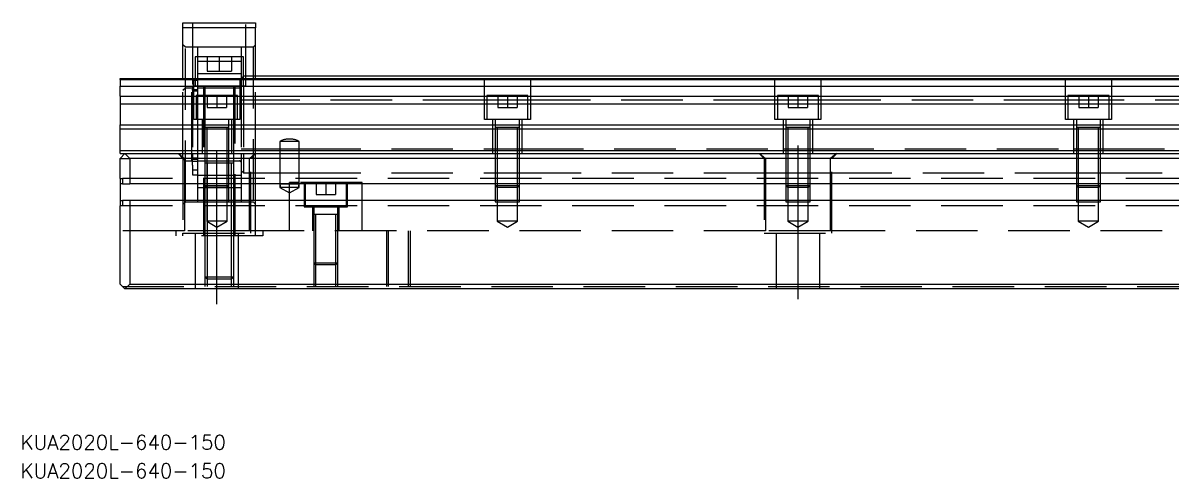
# Model space of a CAD drawing. Extents: x -20 to 920, y -365 to 120.
# Drawn here: x -20 to 217.1, y -364.6 to -270.5 of the extents above; entities that cross this region are included whole.
import ezdxf

# ---------------------------------------------------------------- set-up
doc = ezdxf.new("R2010")
doc.units = 0
doc.linetypes.add('CENTER', pattern=[50.8, 31.75, -6.35, 6.35, -6.35])
doc.linetypes.add('DASHED', pattern=[19.05, 12.7, -6.35])
doc.layers.get('0').update_dxf_attribs({"linetype": 'CONTINUOUS'})
doc.layers.add('CENTER', color=1, linetype='CENTER')
doc.styles.get("Standard").update_dxf_attribs({"font": 'txt.shx', "height": 3, "bigfont": 'bigfont.shx'})

# ---------------------------------------------------------------- blocks, each defined once
blk = doc.blocks.new('*U2')
at = {"color": 7, "linetype": 'CONTINUOUS'}
blk.add_text('KUA2020L-640-150', height=3, dxfattribs=at).set_placement((-20.56, -358.66))
blk = doc.blocks.new('*U3')
at = {"color": 7, "linetype": 'CONTINUOUS'}
blk.add_text('KUA2020L-640-150', height=3, dxfattribs=at).set_placement((-20.56, -364.56))

msp = doc.modelspace()

# ---------------------------------------------------------------- linework, layer by layer
at = {"color": 7, "linetype": 'CONTINUOUS'}
for p, q in [((13, -271.46), (13, -270.46)), ((13, -270.46), (28, -270.46)), ((13, -281.97), (13, -271.46)), ((28, -271.46), (13, -271.46)), ((28, -270.46), (28, -271.46)), ((28, -281.97), (28, -271.46)), ((0, -282.13), (0, -281.97)), ((0, -281.97), (245.5, -281.97)), ((0, -282.13), (0, -283.53)), ((0, -282.13), (245.5, -282.13)), ((245.5, -281.46), (28, -281.46)), ((0, -285.6), (0, -283.53)), ((0, -283.53), (245.5, -283.53)), ((0, -285.6), (245.5, -285.6)), ((0, -285.6), (0, -287.22)), ((0, -287.22), (0, -291.52)), ((0, -287.22), (245.5, -287.22)), ((0, -291.52), (245.5, -291.52)), ((0, -292.37), (0, -291.52)), ((0, -296.87), (0, -292.37)), ((0, -292.37), (640, -292.37)), ((22.5, -292.06), (17.5, -292.06)), ((0, -296.87), (640, -296.87)), ((0, -297.46), (0, -296.87)), ((0, -298.46), (1, -297.46)), ((0, -297.46), (1, -297.46)), ((0, -302.61), (0, -298.46)), ((1, -297.46), (639, -297.46)), ((1, -297.46), (2, -298.46)), ((638, -298.46), (2, -298.46)), ((2, -298.46), (2, -303.76)), ((17.9, -299.46), (17.5, -299.46)), ((22.1, -299.46), (17.9, -299.46)), ((22.5, -299.46), (22.1, -299.46)), ((23.5, -299.46), (22.5, -299.46)), ((0, -302.61), (0, -303.76)), ((0, -302.61), (0.5, -302.61)), ((0.5, -302.61), (0.5, -303.76)), ((0, -303.76), (0, -307.16)), ((0.5, -303.76), (0, -303.76)), ((0.5, -303.76), (2, -303.76)), ((638, -303.76), (2, -303.76)), ((0, -307.16), (0, -308.31)), ((0, -307.16), (0.5, -307.16)), ((2, -307.16), (0.5, -307.16)), ((0.5, -307.16), (0.5, -308.31)), ((638, -307.16), (2, -307.16)), ((2, -307.16), (2, -324.46)), ((0.5, -308.31), (0, -308.31)), ((0, -324.46), (0, -308.31)), ((45, -310.06), (40, -310.06)), ((1, -325.46), (0, -324.46)), ((2, -324.46), (1, -325.46)), ((2, -324.46), (638, -324.46)), ((639, -325.46), (1, -325.46))]:
    msp.add_line(p, q, dxfattribs=at)
at = {"color": 3, "linetype": 'DASHED'}
for p, q in [((15, -270.46), (15, -283.46)), ((26, -283.46), (26, -270.46)), ((13.5, -275.46), (13, -274.96)), ((28, -274.96), (27.5, -275.46)), ((16, -275.46), (13.5, -275.46)), ((13.5, -307.47), (13.5, -275.46)), ((25, -275.46), (16, -275.46)), ((16, -275.46), (16, -277.46)), ((27.5, -275.46), (25, -275.46)), ((25, -275.46), (25, -277.46)), ((27.5, -275.46), (27.5, -307.47)), ((15.5, -277.46), (15.5, -281.97)), ((25.5, -277.46), (15.5, -277.46)), ((16, -277.46), (16, -281.97)), ((25, -278.44), (16, -278.44)), ((18, -277.46), (18, -280.46)), ((20.5, -277.46), (20.5, -280.46)), ((23, -277.46), (23, -280.46)), ((25, -277.46), (25, -281.97)), ((25.5, -281.97), (25.5, -277.46)), ((13, -297.46), (13, -281.97)), ((15.25, -290.46), (15.25, -281.97)), ((15.5, -281.97), (15.5, -283.46)), ((25, -280.99), (16, -280.99)), ((16, -281.97), (16, -283.46)), ((18, -280.46), (20.5, -280.46)), ((20.5, -280.46), (23, -280.46)), ((24.75, -281.97), (24.75, -290.46)), ((25.5, -281.46), (25, -281.97)), ((25, -281.97), (25, -283.46)), ((28, -281.46), (25.5, -281.46)), ((25.5, -283.46), (25.5, -281.97)), ((28, -297.46), (28, -281.97)), ((75.25, -290.46), (75.25, -281.97)), ((84.75, -281.97), (84.75, -290.46)), ((135.25, -290.46), (135.25, -281.97)), ((144.75, -281.97), (144.75, -290.46)), ((195.25, -290.46), (195.25, -281.97)), ((204.75, -281.97), (204.75, -290.46)), ((13.5, -283.96), (13, -284.46)), ((14.85, -283.96), (13.5, -283.96)), ((14.85, -297.46), (14.85, -283.96)), ((15, -284.31), (14.85, -284.31)), ((15.25, -282.36), (15, -282.36)), ((15, -283.46), (26, -283.46)), ((15, -283.46), (15, -297.46)), ((15.25, -284.31), (15, -284.31)), ((15.5, -282.36), (15.25, -282.36)), ((16, -284.31), (15.25, -284.31)), ((16, -282.36), (15.5, -282.36)), ((16, -283.46), (16, -285.46)), ((17.5, -283.96), (16, -283.96)), ((17.25, -283.46), (17.25, -314.46)), ((17.5, -283.46), (17.5, -285.46)), ((23.5, -283.96), (17.5, -283.96)), ((23.5, -285.46), (23.5, -283.46)), ((24.7, -283.96), (23.5, -283.96)), ((23.75, -314.46), (23.75, -283.46)), ((25, -283.96), (24.7, -283.96)), ((25, -283.46), (25, -297.46)), ((25.5, -283.46), (25.5, -297.46)), ((16, -284.56), (15, -284.56)), ((15.75, -285.46), (15.75, -290.46)), ((24.25, -285.46), (15.75, -285.46)), ((16, -285.46), (16, -290.46)), ((17.5, -285.46), (17.5, -290.46)), ((18, -285.46), (18, -287.96)), ((20, -285.46), (20, -287.96)), ((22, -285.46), (22, -287.96)), ((23.5, -290.46), (23.5, -285.46)), ((24.25, -290.46), (24.25, -285.46)), ((28, -286.46), (25, -286.46)), ((75.25, -286.46), (28, -286.46)), ((75.75, -286.46), (75.25, -286.46)), ((75.75, -285.46), (75.75, -290.46)), ((84.25, -285.46), (75.75, -285.46)), ((84.25, -286.46), (75.75, -286.46)), ((78, -285.46), (78, -287.96)), ((80, -285.46), (80, -287.96)), ((82, -285.46), (82, -287.96)), ((84.25, -290.46), (84.25, -285.46)), ((84.75, -286.46), (84.25, -286.46)), ((135.25, -286.46), (84.75, -286.46)), ((135.75, -286.46), (135.25, -286.46)), ((135.75, -285.46), (135.75, -290.46)), ((144.25, -285.46), (135.75, -285.46)), ((144.25, -286.46), (135.75, -286.46)), ((138, -285.46), (138, -287.96)), ((140, -285.46), (140, -287.96)), ((142, -285.46), (142, -287.96)), ((144.25, -290.46), (144.25, -285.46)), ((144.75, -286.46), (144.25, -286.46)), ((195.25, -286.46), (144.75, -286.46)), ((195.75, -286.46), (195.25, -286.46)), ((195.75, -285.46), (195.75, -290.46)), ((204.25, -285.46), (195.75, -285.46)), ((204.25, -286.46), (195.75, -286.46)), ((198, -285.46), (198, -287.96)), ((200, -285.46), (200, -287.96)), ((202, -285.46), (202, -287.96)), ((204.25, -290.46), (204.25, -285.46)), ((204.75, -286.46), (204.25, -286.46)), ((245.5, -286.46), (204.75, -286.46)), ((18, -287.96), (20, -287.96)), ((20, -287.96), (22, -287.96)), ((78, -287.96), (80, -287.96)), ((80, -287.96), (82, -287.96)), ((138, -287.96), (140, -287.96)), ((140, -287.96), (142, -287.96)), ((198, -287.96), (200, -287.96)), ((200, -287.96), (202, -287.96)), ((24.75, -290.46), (15.25, -290.46)), ((16, -290.46), (16, -297.46)), ((17, -297.46), (17, -290.46)), ((17.5, -290.46), (17.5, -292.06)), ((22.5, -292.06), (22.5, -290.46)), ((23, -290.46), (23, -297.46)), ((23.5, -297.46), (23.5, -290.46)), ((84.75, -290.46), (75.25, -290.46)), ((77, -297.46), (77, -290.46)), ((77.5, -290.46), (77.5, -292.06)), ((82.5, -292.06), (82.5, -290.46)), ((83, -290.46), (83, -297.46)), ((144.75, -290.46), (135.25, -290.46)), ((137, -297.46), (137, -290.46)), ((137.5, -290.46), (137.5, -292.06)), ((142.5, -292.06), (142.5, -290.46)), ((143, -290.46), (143, -297.46)), ((204.75, -290.46), (195.25, -290.46)), ((197, -297.46), (197, -290.46)), ((197.5, -290.46), (197.5, -292.06)), ((202.5, -292.06), (202.5, -290.46)), ((203, -290.46), (203, -297.46)), ((22.5, -292.06), (17.5, -292.06)), ((17.5, -292.06), (17.5, -292.07)), ((17.5, -292.06), (17.5, -297.46)), ((17.5, -292.06), (17.5, -292.06)), ((17.9, -292.06), (17.9, -297.46)), ((22.1, -297.46), (22.1, -292.06)), ((22.5, -292.07), (22.5, -292.06)), ((22.5, -292.06), (22.5, -292.06)), ((22.5, -297.46), (22.5, -292.06)), ((82.5, -292.06), (77.5, -292.06)), ((77.5, -292.06), (77.5, -292.07)), ((77.5, -292.06), (77.5, -297.46)), ((77.5, -292.06), (77.5, -292.06)), ((77.9, -292.06), (77.9, -297.46)), ((82.1, -297.46), (82.1, -292.06)), ((82.5, -292.07), (82.5, -292.06)), ((82.5, -292.06), (82.5, -292.06)), ((82.5, -297.46), (82.5, -292.06)), ((142.5, -292.06), (137.5, -292.06)), ((137.5, -292.06), (137.5, -297.46)), ((137.5, -292.06), (137.5, -292.06)), ((137.5, -292.06), (137.5, -292.07)), ((137.9, -292.06), (137.9, -297.46)), ((142.1, -297.46), (142.1, -292.06)), ((142.5, -292.06), (142.5, -292.06)), ((142.5, -297.46), (142.5, -292.06)), ((142.5, -292.07), (142.5, -292.06)), ((202.5, -292.06), (197.5, -292.06)), ((197.5, -292.06), (197.5, -292.07)), ((197.5, -292.06), (197.5, -297.46)), ((197.5, -292.06), (197.5, -292.06)), ((197.9, -292.06), (197.9, -297.46)), ((202.1, -297.46), (202.1, -292.06)), ((202.5, -292.07), (202.5, -292.06)), ((202.5, -292.06), (202.5, -292.06)), ((202.5, -297.46), (202.5, -292.06)), ((33, -294.96), (33, -297.46)), ((37, -294.96), (33, -294.96)), ((35.06, -294.46), (34.94, -294.46)), ((37, -297.46), (37, -294.96)), ((0, -298.46), (2, -298.46)), ((12, -297.46), (13, -298.46)), ((12.06, -297.46), (13.29, -298.46)), ((13, -298.24), (13, -297.46)), ((13, -298.46), (13, -298.24)), ((13, -298.46), (13.29, -298.76)), ((13, -298.46), (13, -313.96)), ((13.29, -298.46), (13.29, -303.76)), ((14.85, -298.97), (14.85, -297.46)), ((14.85, -298.61), (15, -298.61)), ((15, -297.46), (15, -298.33)), ((15, -299.9), (15, -298.33)), ((15, -298.35), (16, -298.35)), ((15, -298.35), (16, -298.35)), ((15, -298.61), (16, -298.61)), ((16, -297.46), (16, -303.76)), ((17.5, -297.46), (17.5, -303.76)), ((17.5, -297.46), (17.5, -303.76)), ((17.9, -297.46), (17.9, -303.76)), ((22.1, -303.76), (22.1, -297.46)), ((22.5, -303.76), (22.5, -297.46)), ((22.5, -303.76), (22.5, -297.46)), ((23.5, -299.46), (23.5, -297.46)), ((25, -296.46), (28, -296.46)), ((25, -297.46), (25, -303.76)), ((25.5, -297.46), (25.5, -301.46)), ((27.94, -297.46), (26.71, -298.46)), ((26.71, -303.76), (26.71, -298.46)), ((27, -298.46), (28, -297.46)), ((27, -313.96), (27, -298.46)), ((28, -296.46), (33, -296.46)), ((28, -303.76), (28, -297.46)), ((33, -296.46), (37, -296.46)), ((33, -297.46), (33, -303.76)), ((37, -296.46), (77, -296.46)), ((37, -303.76), (37, -297.46)), ((77, -296.46), (77.5, -296.46)), ((77.5, -296.46), (77.9, -296.46)), ((77.5, -297.46), (77.5, -303.76)), ((77.5, -297.46), (77.5, -303.76)), ((77.9, -296.46), (82.1, -296.46)), ((77.9, -297.46), (77.9, -303.76)), ((82.1, -296.46), (82.5, -296.46)), ((82.1, -303.76), (82.1, -297.46)), ((82.5, -296.46), (83, -296.46)), ((82.5, -303.76), (82.5, -297.46)), ((82.5, -303.76), (82.5, -297.46)), ((83, -296.46), (137, -296.46)), ((132, -297.46), (133, -298.46)), ((132.06, -297.46), (133.29, -298.46)), ((133, -298.46), (133, -313.96)), ((133.29, -298.46), (133.29, -303.76)), ((137, -296.46), (137.5, -296.46)), ((137.5, -296.46), (137.9, -296.46)), ((137.5, -297.46), (137.5, -303.76)), ((137.5, -297.46), (137.5, -303.76)), ((137.9, -296.46), (142.1, -296.46)), ((137.9, -297.46), (137.9, -303.76)), ((142.1, -296.46), (142.5, -296.46)), ((142.1, -303.76), (142.1, -297.46)), ((142.5, -296.46), (143, -296.46)), ((142.5, -303.76), (142.5, -297.46)), ((142.5, -303.76), (142.5, -297.46)), ((143, -296.46), (197, -296.46)), ((147.94, -297.46), (146.71, -298.46)), ((146.71, -303.76), (146.71, -298.46)), ((147, -298.46), (148, -297.46)), ((147, -313.96), (147, -298.46)), ((197, -296.46), (197.5, -296.46)), ((197.5, -296.46), (197.9, -296.46)), ((197.5, -297.46), (197.5, -303.76)), ((197.5, -297.46), (197.5, -303.76)), ((197.9, -296.46), (202.1, -296.46)), ((197.9, -297.46), (197.9, -303.76)), ((202.1, -296.46), (202.5, -296.46)), ((202.1, -303.76), (202.1, -297.46)), ((202.5, -296.46), (203, -296.46)), ((202.5, -303.76), (202.5, -297.46)), ((202.5, -303.76), (202.5, -297.46)), ((203, -296.46), (223, -296.46)), ((13.29, -298.76), (13.5, -298.97)), ((13.5, -298.97), (14.85, -298.97)), ((16, -299.14), (15, -299.14)), ((15, -299.9), (15, -301.66)), ((15, -300.84), (16, -300.84)), ((16, -298.97), (17.5, -298.97)), ((17.5, -298.97), (17.9, -298.97)), ((23.5, -299.46), (17.5, -299.46)), ((17.9, -298.97), (22.1, -298.97)), ((18, -299.46), (18, -303.76)), ((22.1, -298.97), (22.5, -298.97)), ((22.5, -298.97), (23.5, -298.97)), ((23, -303.76), (23, -299.46)), ((23.5, -298.97), (24.7, -298.97)), ((23.5, -299.46), (23.5, -299.46)), ((23.5, -303.76), (23.5, -299.46)), ((23.5, -299.47), (23.5, -299.46)), ((24.7, -298.97), (25, -298.97)), ((25, -300.96), (25.5, -301.46)), ((639.5, -302.61), (0.5, -302.61)), ((15, -301.66), (15, -301.85)), ((15, -301.85), (16, -301.85)), ((16, -301.94), (17.5, -301.94)), ((17.5, -301.94), (17.9, -301.94)), ((17.9, -301.94), (18, -301.94)), ((18, -301.94), (22.1, -301.94)), ((22.1, -301.94), (22.5, -301.94)), ((22.5, -301.94), (23, -301.94)), ((23, -301.94), (23.5, -301.94)), ((23.5, -301.94), (25, -301.94)), ((25.5, -301.46), (26.71, -301.46)), ((26.71, -301.46), (28, -301.46)), ((28, -301.46), (33, -301.46)), ((33, -301.46), (37, -301.46)), ((37, -303.46), (35, -303.46)), ((35, -303.76), (35, -303.46)), ((37, -301.46), (77.5, -301.46)), ((50, -303.46), (37, -303.46)), ((38, -303.46), (38, -308.46)), ((38.25, -303.46), (38.25, -303.76)), ((40.5, -303.46), (40.5, -305.96)), ((42.5, -303.46), (42.5, -305.96)), ((44.5, -303.46), (44.5, -305.96)), ((46.75, -303.76), (46.75, -303.46)), ((47, -308.46), (47, -303.46)), ((50, -303.76), (50, -303.46)), ((77.5, -301.46), (77.9, -301.46)), ((77.9, -301.46), (82.1, -301.46)), ((82.1, -301.46), (82.5, -301.46)), ((82.5, -301.46), (133.29, -301.46)), ((133.29, -301.46), (137.5, -301.46)), ((137.5, -301.46), (137.9, -301.46)), ((137.9, -301.46), (142.1, -301.46)), ((142.1, -301.46), (142.5, -301.46)), ((142.5, -301.46), (146.71, -301.46)), ((146.71, -301.46), (197.5, -301.46)), ((197.5, -301.46), (197.9, -301.46)), ((197.9, -301.46), (202.1, -301.46)), ((202.1, -301.46), (202.5, -301.46)), ((202.5, -301.46), (223, -301.46)), ((13.29, -303.76), (13.29, -307.16)), ((16, -303.76), (16, -307.16)), ((16, -304.49), (25, -304.49)), ((17.5, -303.76), (17.5, -304.07)), ((17.5, -303.76), (17.5, -304.07)), ((17.5, -304.07), (17.9, -304.47)), ((17.5, -304.07), (22.5, -304.07)), ((17.5, -304.07), (17.5, -307.16)), ((17.9, -303.76), (17.9, -304.47)), ((22.1, -304.47), (17.9, -304.47)), ((17.9, -304.47), (17.9, -307.47)), ((18, -303.76), (18, -304.47)), ((18, -304.47), (18, -307.16)), ((22.1, -304.47), (22.1, -303.76)), ((22.1, -304.47), (22.5, -304.07)), ((22.1, -307.47), (22.1, -304.47)), ((22.5, -304.07), (22.5, -303.76)), ((22.5, -304.07), (22.5, -303.76)), ((22.5, -307.16), (22.5, -304.07)), ((23, -307.16), (23, -303.76)), ((23.5, -307.16), (23.5, -303.76)), ((25, -303.76), (25, -307.16)), ((26.71, -307.16), (26.71, -303.76)), ((28, -307.16), (28, -303.76)), ((33, -303.76), (33, -303.83)), ((33, -303.83), (33, -304.47)), ((33, -303.83), (33.17, -304.47)), ((37, -303.83), (33, -303.83)), ((33, -304.47), (35, -305.62)), ((37, -304.47), (33, -304.47)), ((35, -304.47), (35, -303.76)), ((35, -307.16), (35, -304.47)), ((35, -305.62), (37, -304.47)), ((36.83, -304.47), (37, -303.83)), ((37, -303.83), (37, -303.76)), ((37, -304.47), (37, -303.83)), ((38.25, -303.76), (38.25, -307.16)), ((46.75, -307.16), (46.75, -303.76)), ((50, -307.16), (50, -303.76)), ((77.5, -303.76), (77.5, -304.07)), ((77.5, -303.76), (77.5, -304.07)), ((77.5, -304.07), (77.9, -304.47)), ((77.5, -304.07), (82.5, -304.07)), ((77.5, -304.07), (77.5, -307.16)), ((77.9, -303.76), (77.9, -304.47)), ((82.1, -304.47), (77.9, -304.47)), ((77.9, -304.47), (77.9, -307.47)), ((82.1, -304.47), (82.1, -303.76)), ((82.1, -304.47), (82.5, -304.07)), ((82.1, -307.47), (82.1, -304.47)), ((82.5, -304.07), (82.5, -303.76)), ((82.5, -304.07), (82.5, -303.76)), ((82.5, -307.16), (82.5, -304.07)), ((133.29, -303.76), (133.29, -307.16)), ((137.5, -303.76), (137.5, -304.07)), ((137.5, -303.76), (137.5, -304.07)), ((137.5, -304.07), (137.9, -304.47)), ((137.5, -304.07), (142.5, -304.07)), ((137.5, -304.07), (137.5, -307.16)), ((137.9, -303.76), (137.9, -304.47)), ((142.1, -304.47), (137.9, -304.47)), ((137.9, -304.47), (137.9, -307.47)), ((142.1, -304.47), (142.1, -303.76)), ((142.1, -304.47), (142.5, -304.07)), ((142.1, -307.47), (142.1, -304.47)), ((142.5, -304.07), (142.5, -303.76)), ((142.5, -304.07), (142.5, -303.76)), ((142.5, -307.16), (142.5, -304.07)), ((146.71, -307.16), (146.71, -303.76)), ((197.5, -303.76), (197.5, -304.07)), ((197.5, -303.76), (197.5, -304.07)), ((197.5, -304.07), (197.9, -304.47)), ((197.5, -304.07), (202.5, -304.07)), ((197.5, -304.07), (197.5, -307.16)), ((197.9, -303.76), (197.9, -304.47)), ((202.1, -304.47), (197.9, -304.47)), ((197.9, -304.47), (197.9, -307.47)), ((202.1, -304.47), (202.1, -303.76)), ((202.1, -304.47), (202.5, -304.07)), ((202.1, -307.47), (202.1, -304.47)), ((202.5, -304.07), (202.5, -303.76)), ((202.5, -304.07), (202.5, -303.76)), ((202.5, -307.16), (202.5, -304.07)), ((13, -307.96), (13.5, -307.47)), ((13.29, -307.16), (13.29, -313.46)), ((13.5, -307.47), (16, -307.47)), ((16, -307.16), (16, -307.47)), ((16, -307.47), (17.5, -307.47)), ((17.5, -307.16), (17.5, -307.47)), ((17.5, -307.47), (22.5, -307.47)), ((17.5, -307.47), (17.5, -313.46)), ((17.9, -307.47), (17.9, -311.46)), ((18, -307.16), (18, -307.47)), ((18, -307.47), (18, -313.46)), ((22.1, -311.46), (22.1, -307.47)), ((22.5, -307.47), (22.5, -307.16)), ((22.5, -307.47), (23, -307.47)), ((23, -313.46), (23, -307.16)), ((23, -307.47), (23.5, -307.47)), ((23.5, -313.46), (23.5, -307.16)), ((23.5, -307.47), (25, -307.47)), ((25, -307.16), (25, -307.47)), ((25, -307.47), (27.5, -307.47)), ((26.71, -313.46), (26.71, -307.16)), ((27.5, -307.47), (28, -307.96)), ((28, -314.46), (28, -307.16)), ((35, -313.46), (35, -307.16)), ((38.25, -307.16), (38.25, -308.46)), ((40.5, -305.96), (42.5, -305.96)), ((42.5, -305.96), (44.5, -305.96)), ((46.75, -308.46), (46.75, -307.16)), ((50, -313.46), (50, -307.16)), ((77.5, -307.16), (77.5, -307.47)), ((77.5, -307.47), (82.5, -307.47)), ((77.9, -307.47), (77.9, -311.46)), ((82.1, -311.46), (82.1, -307.47)), ((82.5, -307.47), (82.5, -307.16)), ((133.29, -307.16), (133.29, -313.46)), ((137.5, -307.16), (137.5, -307.47)), ((137.5, -307.47), (142.5, -307.47)), ((137.9, -307.47), (137.9, -311.46)), ((142.1, -311.46), (142.1, -307.47)), ((142.5, -307.47), (142.5, -307.16)), ((146.71, -313.46), (146.71, -307.16)), ((197.5, -307.16), (197.5, -307.47)), ((197.5, -307.47), (202.5, -307.47)), ((197.9, -307.47), (197.9, -311.46)), ((202.1, -311.46), (202.1, -307.47)), ((202.5, -307.47), (202.5, -307.16)), ((639.5, -308.31), (0.5, -308.31)), ((38, -308.46), (47, -308.46)), ((39.75, -308.46), (39.75, -313.46)), ((40, -308.46), (40, -310.06)), ((40, -310.06), (40, -313.46)), ((40, -310.06), (40, -310.06)), ((40, -310.06), (40, -310.07)), ((45, -310.06), (40, -310.06)), ((40.4, -310.06), (40.4, -313.46)), ((44.6, -313.46), (44.6, -310.06)), ((45, -310.06), (45, -308.46)), ((45, -310.06), (45, -310.06)), ((45, -313.46), (45, -310.06)), ((45, -310.07), (45, -310.06)), ((45.25, -313.46), (45.25, -308.46)), ((17.9, -311.46), (20, -312.68)), ((22.1, -311.46), (17.9, -311.46)), ((20, -312.68), (22.1, -311.46)), ((77.9, -311.46), (80, -312.68)), ((82.1, -311.46), (77.9, -311.46)), ((80, -312.68), (82.1, -311.46)), ((137.9, -311.46), (140, -312.68)), ((142.1, -311.46), (137.9, -311.46)), ((140, -312.68), (142.1, -311.46)), ((197.9, -311.46), (200, -312.68)), ((202.1, -311.46), (197.9, -311.46)), ((200, -312.68), (202.1, -311.46)), ((13.29, -313.46), (0, -313.46)), ((11.5, -313.46), (11.5, -314.46)), ((29.5, -314.46), (11.5, -314.46)), ((13, -314.46), (13, -313.96)), ((13, -313.96), (27, -313.96)), ((26.71, -313.46), (13.29, -313.46)), ((15.5, -313.96), (15.5, -325.46)), ((17.5, -313.46), (17.5, -314.46)), ((17.5, -314.46), (17.5, -322.97)), ((17.5, -314.46), (17.5, -322.97)), ((18, -313.46), (18, -314.46)), ((18, -314.46), (18, -323.47)), ((23, -314.46), (23, -313.46)), ((23, -323.47), (23, -314.46)), ((23.5, -314.46), (23.5, -313.46)), ((23.5, -322.97), (23.5, -314.46)), ((23.5, -322.97), (23.5, -314.46)), ((24.5, -325.46), (24.5, -313.96)), ((133.29, -313.46), (26.71, -313.46)), ((29.5, -313.46), (29.5, -314.46)), ((40, -313.46), (40, -320.07)), ((40, -313.46), (40, -320.07)), ((40.4, -313.46), (40.4, -320.47)), ((44.6, -320.47), (44.6, -313.46)), ((45, -320.07), (45, -313.46)), ((45, -320.07), (45, -313.46)), ((55, -313.46), (55, -324.96)), ((55.4, -313.46), (55.4, -324.96)), ((59.6, -324.96), (59.6, -313.46)), ((60, -324.96), (60, -313.46)), ((133, -313.96), (147, -313.96)), ((146.71, -313.46), (133.29, -313.46)), ((135.5, -313.96), (135.5, -325.46)), ((144.5, -325.46), (144.5, -313.96)), ((253.29, -313.46), (146.71, -313.46)), ((40, -320.07), (40.4, -320.47)), ((40, -320.07), (45, -320.07)), ((40, -320.07), (40, -324.96)), ((44.6, -320.47), (45, -320.07)), ((45, -324.96), (45, -320.07)), ((44.6, -320.47), (40.4, -320.47)), ((40.4, -320.47), (40.4, -324.96)), ((44.6, -324.96), (44.6, -320.47)), ((17.5, -322.97), (18, -323.47)), ((17.5, -322.97), (23.5, -322.97)), ((17.5, -322.97), (17.5, -324.96)), ((23, -323.47), (18, -323.47)), ((18, -323.47), (18, -324.96)), ((23, -323.47), (23.5, -322.97)), ((23, -324.96), (23, -323.47)), ((23.5, -324.96), (23.5, -322.97)), ((0.5, -324.96), (639.5, -324.96))]:
    msp.add_line(p, q, dxfattribs=at)
for centre, radius, start, end in [((24.7, -283.66), 0.3, 270, 279.5941), ((24.7, -283.66), 0.3, 279.5941, 360), ((34.94, -298.46), 4, 90, 118.9695), ((35.06, -298.46), 4, 61.0305, 90), ((24.7, -299.27), 0.3, 0, 90)]:
    msp.add_arc(centre, radius, start, end, dxfattribs=at)
at = {"layer": 'CENTER', "color": 1, "linetype": 'CENTER'}
for p, q in [((20, -328.61), (20, -295.81)), ((140, -295.81), (140, -328.61))]:
    msp.add_line(p, q, dxfattribs=at)

# ---------------------------------------------------------------- block references
at = {"color": 7, "linetype": 'CONTINUOUS'}
for name in ['*U2', '*U3']:
    msp.add_blockref(name, (0, 0), dxfattribs=at)

doc.saveas('drawing.dxf')
